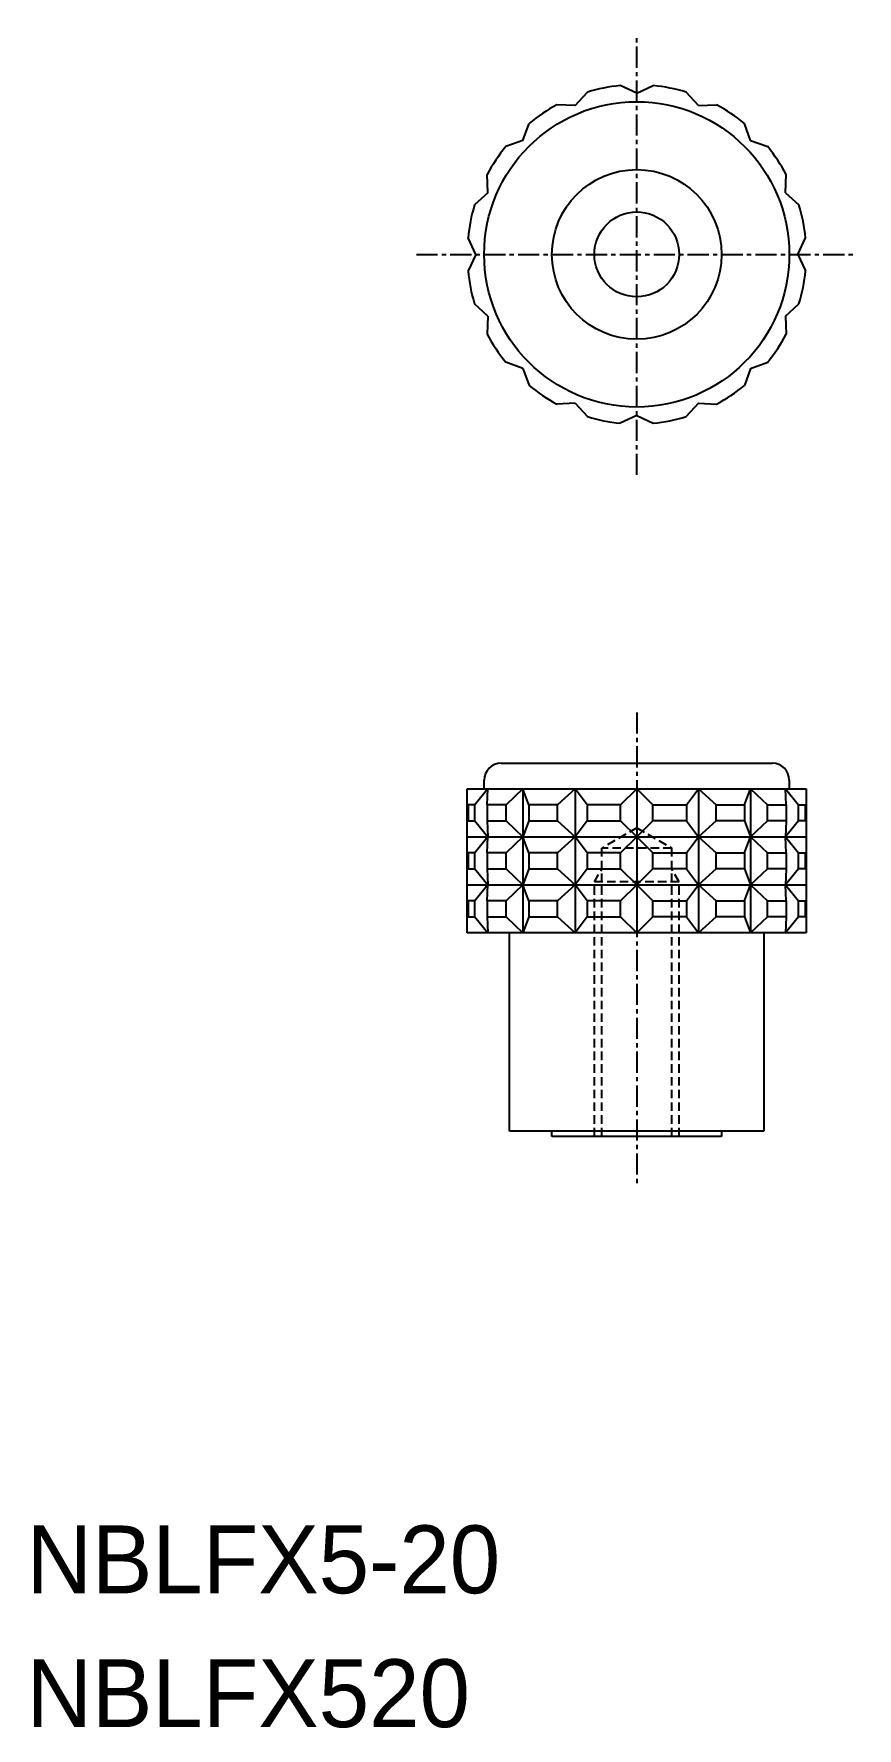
# Model space of a CAD drawing. Extents: x -13323.3 to -13274.7, y -403.8 to -303.9.
import ezdxf

# ---------------------------------------------------------------- set-up
doc = ezdxf.new("R2010")
doc.units = 0
doc.linetypes.add('CENTER', pattern=[2, 1.25, -0.25, 0.25, -0.25])
doc.linetypes.add('DASHED', pattern=[0.75, 0.5, -0.25])
doc.layers.get('0').update_dxf_attribs({"linetype": 'CONTINUOUS'})
doc.layers.add('CENTER', color=1, linetype='CENTER')

msp = doc.modelspace()

# ---------------------------------------------------------------- linework, layer by layer
at = {"color": 7, "linetype": 'CONTINUOUS'}
for p, q in [((-13291.337, -308.132), (-13290.613, -307.342)), ((-13287.702, -307.409), (-13288.673, -306.956)), ((-13287.702, -307.409), (-13286.731, -306.956)), ((-13284.066, -308.132), (-13284.79, -307.342)), ((-13291.337, -308.132), (-13292.407, -308.085)), ((-13284.066, -308.132), (-13282.996, -308.085)), ((-13294.419, -310.192), (-13294.053, -309.185)), ((-13280.984, -310.192), (-13281.351, -309.185)), ((-13294.419, -310.192), (-13295.426, -310.558)), ((-13280.984, -310.192), (-13279.977, -310.558)), ((-13296.478, -313.274), (-13296.525, -312.203)), ((-13278.925, -313.274), (-13278.878, -312.203)), ((-13296.478, -313.274), (-13297.268, -313.997)), ((-13278.925, -313.274), (-13278.135, -313.997)), ((-13297.202, -316.909), (-13297.654, -315.938)), ((-13278.202, -316.909), (-13277.749, -315.938)), ((-13297.202, -316.909), (-13297.654, -317.88)), ((-13278.202, -316.909), (-13277.749, -317.88)), ((-13296.478, -320.545), (-13297.268, -319.821)), ((-13296.478, -320.545), (-13296.525, -321.615)), ((-13278.925, -320.545), (-13278.135, -319.821)), ((-13278.925, -320.545), (-13278.878, -321.615)), ((-13294.419, -323.627), (-13295.426, -323.26)), ((-13294.419, -323.627), (-13294.053, -324.633)), ((-13280.984, -323.627), (-13281.351, -324.633)), ((-13280.984, -323.627), (-13279.977, -323.26)), ((-13291.337, -325.686), (-13292.407, -325.733)), ((-13291.337, -325.686), (-13290.613, -326.476)), ((-13287.702, -326.409), (-13288.673, -326.862)), ((-13287.702, -326.409), (-13286.731, -326.862)), ((-13284.066, -325.686), (-13284.79, -326.476)), ((-13284.066, -325.686), (-13282.996, -325.733)), ((-13295.702, -346.909), (-13279.702, -346.909)), ((-13297.702, -348.409), (-13277.702, -348.409)), ((-13297.702, -356.909), (-13297.702, -348.409)), ((-13296.478, -348.409), (-13297.252, -349.353)), ((-13296.702, -348.409), (-13296.702, -347.909)), ((-13296.524, -349.353), (-13296.478, -348.409)), ((-13294.419, -348.409), (-13295.405, -349.353)), ((-13294.06, -349.353), (-13294.419, -348.409)), ((-13294.419, -348.409), (-13294.419, -356.909)), ((-13291.337, -348.409), (-13292.385, -349.353)), ((-13290.628, -349.353), (-13291.337, -348.409)), ((-13291.337, -348.409), (-13291.337, -356.909)), ((-13288.652, -349.353), (-13287.702, -348.409)), ((-13287.702, -348.409), (-13287.702, -356.909)), ((-13286.751, -349.353), (-13287.702, -348.409)), ((-13284.775, -349.353), (-13284.066, -348.409)), ((-13284.066, -348.409), (-13284.066, -356.909)), ((-13284.066, -348.409), (-13283.018, -349.353)), ((-13281.343, -349.353), (-13280.984, -348.409)), ((-13280.984, -348.409), (-13280.984, -356.909)), ((-13280.984, -348.409), (-13279.998, -349.353)), ((-13278.879, -349.353), (-13278.925, -348.409)), ((-13278.925, -348.409), (-13278.151, -349.353)), ((-13278.702, -347.909), (-13278.702, -348.409)), ((-13277.702, -348.409), (-13277.702, -356.909)), ((-13297.252, -350.298), (-13296.478, -351.242)), ((-13296.524, -350.298), (-13296.478, -351.242)), ((-13295.405, -350.298), (-13294.419, -351.242)), ((-13294.06, -350.298), (-13294.419, -351.242)), ((-13292.385, -350.298), (-13291.337, -351.242)), ((-13290.628, -350.298), (-13291.337, -351.242)), ((-13288.652, -350.298), (-13287.702, -351.242)), ((-13286.751, -350.298), (-13287.702, -351.242)), ((-13284.775, -350.298), (-13284.066, -351.242)), ((-13283.018, -350.298), (-13284.066, -351.242)), ((-13281.343, -350.298), (-13280.984, -351.242)), ((-13279.998, -350.298), (-13280.984, -351.242)), ((-13278.879, -350.298), (-13278.925, -351.242)), ((-13278.151, -350.298), (-13278.925, -351.242)), ((-13297.702, -351.242), (-13277.702, -351.242)), ((-13296.478, -351.242), (-13297.252, -352.187)), ((-13296.524, -352.187), (-13296.478, -351.242)), ((-13294.419, -351.242), (-13295.405, -352.187)), ((-13294.06, -352.187), (-13294.419, -351.242)), ((-13291.337, -351.242), (-13292.385, -352.187)), ((-13290.628, -352.187), (-13291.337, -351.242)), ((-13288.652, -352.187), (-13287.702, -351.242)), ((-13286.751, -352.187), (-13287.702, -351.242)), ((-13284.775, -352.187), (-13284.066, -351.242)), ((-13284.066, -351.242), (-13283.018, -352.187)), ((-13281.343, -352.187), (-13280.984, -351.242)), ((-13280.984, -351.242), (-13279.998, -352.187)), ((-13278.925, -351.242), (-13278.151, -352.187)), ((-13278.879, -352.187), (-13278.925, -351.242)), ((-13297.252, -353.131), (-13296.478, -354.076)), ((-13296.524, -353.131), (-13296.478, -354.076)), ((-13295.405, -353.131), (-13294.419, -354.076)), ((-13294.06, -353.131), (-13294.419, -354.076)), ((-13292.385, -353.131), (-13291.337, -354.076)), ((-13290.628, -353.131), (-13291.337, -354.076)), ((-13288.652, -353.131), (-13287.702, -354.076)), ((-13286.751, -353.131), (-13287.702, -354.076)), ((-13284.775, -353.131), (-13284.066, -354.076)), ((-13283.018, -353.131), (-13284.066, -354.076)), ((-13281.343, -353.131), (-13280.984, -354.076)), ((-13279.998, -353.131), (-13280.984, -354.076)), ((-13278.151, -353.131), (-13278.925, -354.076)), ((-13278.879, -353.131), (-13278.925, -354.076)), ((-13297.702, -354.076), (-13277.702, -354.076)), ((-13296.478, -354.076), (-13297.252, -355.02)), ((-13296.524, -355.02), (-13296.478, -354.076)), ((-13294.419, -354.076), (-13295.405, -355.02)), ((-13294.06, -355.02), (-13294.419, -354.076)), ((-13291.337, -354.076), (-13292.385, -355.02)), ((-13290.628, -355.02), (-13291.337, -354.076)), ((-13288.652, -355.02), (-13287.702, -354.076)), ((-13286.751, -355.02), (-13287.702, -354.076)), ((-13284.775, -355.02), (-13284.066, -354.076)), ((-13284.066, -354.076), (-13283.018, -355.02)), ((-13281.343, -355.02), (-13280.984, -354.076)), ((-13280.984, -354.076), (-13279.998, -355.02)), ((-13278.925, -354.076), (-13278.151, -355.02)), ((-13278.879, -355.02), (-13278.925, -354.076)), ((-13297.252, -355.965), (-13296.478, -356.909)), ((-13296.524, -355.965), (-13296.478, -356.909)), ((-13295.405, -355.965), (-13294.419, -356.909)), ((-13294.06, -355.965), (-13294.419, -356.909)), ((-13292.385, -355.965), (-13291.337, -356.909)), ((-13290.628, -355.965), (-13291.337, -356.909)), ((-13288.652, -355.965), (-13287.702, -356.909)), ((-13286.751, -355.965), (-13287.702, -356.909)), ((-13284.775, -355.965), (-13284.066, -356.909)), ((-13283.018, -355.965), (-13284.066, -356.909)), ((-13281.343, -355.965), (-13280.984, -356.909)), ((-13279.998, -355.965), (-13280.984, -356.909)), ((-13278.151, -355.965), (-13278.925, -356.909)), ((-13278.879, -355.965), (-13278.925, -356.909)), ((-13277.702, -356.909), (-13297.702, -356.909)), ((-13297.702, -356.909), (-13297.702, -356.909)), ((-13295.202, -368.609), (-13295.202, -356.909)), ((-13280.202, -356.909), (-13280.202, -368.609)), ((-13292.702, -368.609), (-13295.202, -368.609)), ((-13292.702, -368.909), (-13292.702, -368.609)), ((-13282.702, -368.609), (-13292.702, -368.609)), ((-13282.702, -368.909), (-13292.702, -368.909)), ((-13282.702, -368.609), (-13282.702, -368.909)), ((-13280.202, -368.609), (-13282.702, -368.609))]:
    msp.add_line(p, q, dxfattribs=at)
at = {"color": 3, "linetype": 'DASHED'}
for p, q in [((-13287.702, -350.716), (-13289.769, -351.909)), ((-13287.702, -350.716), (-13285.635, -351.909)), ((-13285.635, -351.909), (-13289.769, -351.909)), ((-13289.769, -368.909), (-13289.769, -351.909)), ((-13285.635, -368.909), (-13285.635, -351.909)), ((-13290.202, -353.909), (-13289.769, -353.159)), ((-13285.202, -353.909), (-13285.635, -353.159)), ((-13285.202, -353.909), (-13290.202, -353.909)), ((-13290.202, -368.909), (-13290.202, -353.909)), ((-13285.202, -368.909), (-13285.202, -353.909))]:
    msp.add_line(p, q, dxfattribs=at)
at = {"color": 7, "linetype": 'CONTINUOUS'}
for points in [[(-13297.252, -349.353), (-13297.645, -349.353), (-13297.645, -350.298), (-13297.252, -350.298)], [(-13295.405, -349.353), (-13296.524, -349.353), (-13296.524, -350.298), (-13295.405, -350.298)], [(-13292.385, -349.353), (-13294.06, -349.353), (-13294.06, -350.298), (-13292.385, -350.298)], [(-13288.652, -349.353), (-13290.628, -349.353), (-13290.628, -350.298), (-13288.652, -350.298)], [(-13286.751, -349.353), (-13284.775, -349.353), (-13284.775, -350.298), (-13286.751, -350.298)], [(-13283.018, -349.353), (-13281.343, -349.353), (-13281.343, -350.298), (-13283.018, -350.298)], [(-13279.998, -349.353), (-13278.879, -349.353), (-13278.879, -350.298), (-13279.998, -350.298)], [(-13278.151, -349.353), (-13277.758, -349.353), (-13277.758, -350.298), (-13278.151, -350.298)], [(-13297.252, -352.187), (-13297.645, -352.187), (-13297.645, -353.131), (-13297.252, -353.131)], [(-13295.405, -352.187), (-13296.524, -352.187), (-13296.524, -353.131), (-13295.405, -353.131)], [(-13292.385, -352.187), (-13294.06, -352.187), (-13294.06, -353.131), (-13292.385, -353.131)], [(-13288.652, -352.187), (-13290.628, -352.187), (-13290.628, -353.131), (-13288.652, -353.131)], [(-13286.751, -352.187), (-13284.775, -352.187), (-13284.775, -353.131), (-13286.751, -353.131)], [(-13283.018, -352.187), (-13281.343, -352.187), (-13281.343, -353.131), (-13283.018, -353.131)], [(-13279.998, -352.187), (-13278.879, -352.187), (-13278.879, -353.131), (-13279.998, -353.131)], [(-13278.151, -352.187), (-13277.758, -352.187), (-13277.758, -353.131), (-13278.151, -353.131)], [(-13297.252, -355.02), (-13297.645, -355.02), (-13297.645, -355.965), (-13297.252, -355.965)], [(-13295.405, -355.02), (-13296.524, -355.02), (-13296.524, -355.965), (-13295.405, -355.965)], [(-13292.385, -355.02), (-13294.06, -355.02), (-13294.06, -355.965), (-13292.385, -355.965)], [(-13288.652, -355.02), (-13290.628, -355.02), (-13290.628, -355.965), (-13288.652, -355.965)], [(-13286.751, -355.02), (-13284.775, -355.02), (-13284.775, -355.965), (-13286.751, -355.965)], [(-13283.018, -355.02), (-13281.343, -355.02), (-13281.343, -355.965), (-13283.018, -355.965)], [(-13279.998, -355.02), (-13278.879, -355.02), (-13278.879, -355.965), (-13279.998, -355.965)], [(-13278.151, -355.02), (-13277.758, -355.02), (-13277.758, -355.965), (-13278.151, -355.965)]]:
    msp.add_lwpolyline(points, close=True, dxfattribs=at)
for radius in [9, 5, 2.5]:
    msp.add_circle((-13287.702, -316.909), radius, dxfattribs=at)
for centre, radius, start, end in [((-13287.702, -316.909), 10, 95.57181, 106.92819), ((-13287.702, -316.909), 10, 73.07181, 84.42819), ((-13287.702, -316.909), 10, 118.07181, 129.42819), ((-13287.702, -316.909), 10, 50.57181, 61.92819), ((-13287.702, -316.909), 10, 140.57181, 151.92819), ((-13287.702, -316.909), 10, 28.07181, 39.42819), ((-13287.702, -316.909), 10, 163.07181, 174.42819), ((-13287.702, -316.909), 10, 5.57181, 16.92819), ((-13287.702, -316.909), 10, 185.57181, 196.92819), ((-13287.702, -316.909), 10, 343.07181, 354.42819), ((-13287.702, -316.909), 10, 208.07181, 219.42819), ((-13287.702, -316.909), 10, 320.57181, 331.92819), ((-13287.702, -316.909), 10, 230.57181, 241.92819), ((-13287.702, -316.909), 10, 298.07181, 309.42819), ((-13287.702, -316.909), 10, 253.07181, 264.42819), ((-13287.702, -316.909), 10, 275.57181, 286.92819), ((-13295.702, -347.909), 1, 90, 180), ((-13279.702, -347.909), 1, 0, 90)]:
    msp.add_arc(centre, radius, start, end, dxfattribs=at)
at = {"layer": 'CENTER', "color": 1, "linetype": 'CENTER'}
for p, q in [((-13287.702, -329.909), (-13287.702, -303.909)), ((-13300.702, -316.909), (-13274.702, -316.909)), ((-13287.702, -343.909), (-13287.702, -371.909))]:
    msp.add_line(p, q, dxfattribs=at)

# ---------------------------------------------------------------- texts
at = {"color": 7, "linetype": 'CONTINUOUS'}
for s, p in [('NBLFX5-20', (-13323.702, -395.845)), ('NBLFX520', (-13323.702, -403.737))]:
    msp.add_text(s, height=4, dxfattribs=at).set_placement(p)

doc.saveas('drawing.dxf')
